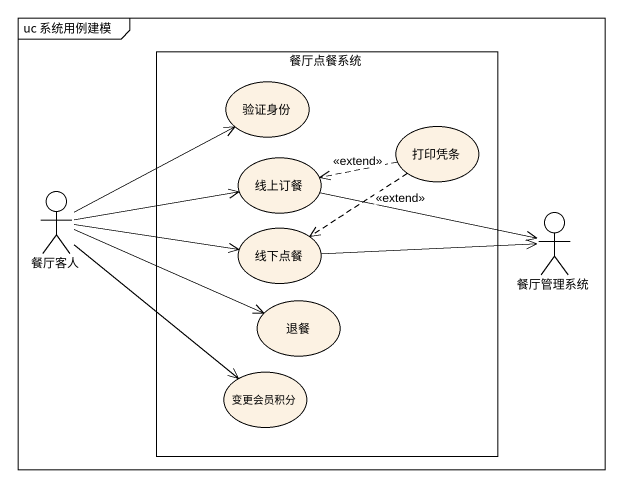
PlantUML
@startuml
mainframe uc 系统用例建模
rectangle 餐厅点餐系统 {
  usecase 验证身份
  usecase 打印凭条
  usecase 线上订餐
  usecase 线下点餐
  usecase 退餐
  usecase 变更会员积分
}
actor 餐厅客人
actor 餐厅管理系统
打印凭条 .left.> 线上订餐 : <<extend>>
打印凭条 ..> 线下点餐 : <<extend>>
餐厅客人 -up-> 验证身份
餐厅客人 -right-> 线上订餐
餐厅客人 -right-> 线下点餐
餐厅客人 -right-> 退餐
餐厅客人 --> 变更会员积分
餐厅管理系统 <-left- 线上订餐
餐厅管理系统 <-left- 线下点餐
@enduml
